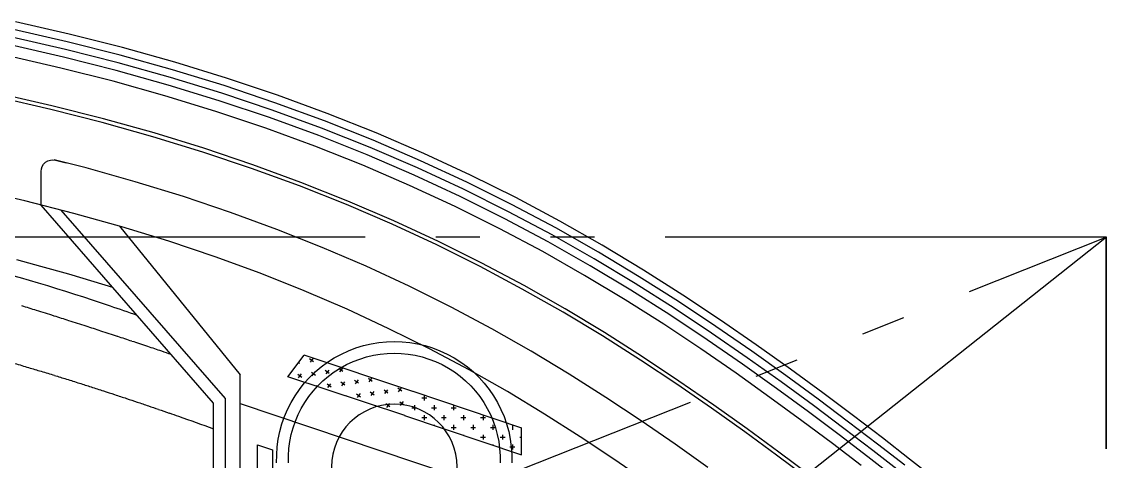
# Model space of a CAD drawing. Extents: x 1551 to 113148, y -1700 to 77018.
# Drawn here: x 14458 to 15995, y 30105 to 30728 of the extents above; entities that cross this region are included whole.
import ezdxf

# ---------------------------------------------------------------- set-up
doc = ezdxf.new("R2010")
doc.units = 0
doc.header["$LTSCALE"] = 500
doc.header["$MEASUREMENT"] = 0
doc.linetypes.add('DASHED', pattern=[0.75, 0.5, -0.25])
doc.linetypes.add('PHANTOM', pattern=[2.1, 1.25, -0.2, 0.125, -0.2, 0.125, -0.2])
doc.layers.get('0').update_dxf_attribs({"linetype": 'CONTINUOUS'})

# ---------------------------------------------------------------- blocks, each defined once
blk = doc.blocks.new('cont')
at = {"linetype": 'PHANTOM'}
blk.add_line((225402.8, 143408.7), (231452.8, 145808.7), dxfattribs=at)
blk.add_lwpolyline([(225402.8, 143408.7), (231452.8, 143408.7), (231452.8, 145808.7), (225402.8, 145808.7)], close=True, dxfattribs=at)
blk = doc.blocks.new('A$C02E15517')
at = {"color": 0, "linetype": 'ByBlock', "lineweight": -2}
for p, q in [((3422, 0), (3422, -438.9)), ((3438.7, 0), (3438.7, -445.1)), ((3505.3, -372.6), (3505.3, 0)), ((3459.8, -6.7), (3459.8, -478.9)), ((3484.2, -6.7), (3484.2, -379.7)), ((3459.8, -438), (3877.5, -297.8)), ((4037.7, -325.8), (3990.5, -358.4)), ((4262.1, -333.1), (4219.5, -365)), ((4265.4, -337.4), (4222.8, -369.4)), ((4387.3, -333), (4349, -362.8)), ((4444.2, -331.1), (4408.1, -359.5)), ((4122.1, -347.4), (4076, -380.3)), ((4339.3, -350.2), (4298.6, -381.3)), ((4394.3, -341.8), (4355.8, -371.6)), ((4401.2, -350.6), (4362.6, -380.5)), ((3692.7, -421), (3858.1, -365.5)), ((3858.1, -365.5), (3858.1, -403.8)), ((3990.5, -358.4), (3941.5, -391)), ((4219.5, -365), (4174.7, -397.9)), ((4349, -362.8), (4308.2, -393.9)), ((4408.1, -359.5), (4369.5, -389.4)), ((3484.2, -379.7), (3505.3, -372.6)), ((3817.6, -380.1), (3817.6, -379.1)), ((3841.9, -376.6), (3848.9, -376.6)), ((3845.4, -380.1), (3845.4, -373.2)), ((4076, -380.3), (4027.9, -413.6)), ((4222.8, -369.4), (4177.9, -402.3)), ((4298.6, -381.3), (4255.5, -413.6)), ((4355.8, -371.6), (4314.9, -402.9)), ((4362.6, -380.5), (4321.7, -411.8)), ((3776, -394), (3776, -393.1)), ((3800.3, -390.5), (3807.2, -390.5)), ((3803.8, -394), (3803.8, -387.1)), ((3828.1, -390.5), (3835, -390.5)), ((3831.5, -394), (3831.5, -387.1)), ((3855.8, -390.5), (3858.1, -390.5)), ((3941.5, -391), (3890.7, -423.3)), ((4174.7, -397.9), (4127.6, -431.5)), ((4308.2, -393.9), (4265, -426.3)), ((4369.5, -389.4), (4328.5, -420.8)), ((3704.1, -455.5), (3858.1, -403.8)), ((3720.4, -421.8), (3720.4, -414.8)), ((3734.3, -407.9), (3734.3, -407)), ((3748.2, -421.8), (3748.2, -414.8)), ((3758.6, -404.4), (3765.6, -404.4)), ((3762.1, -407.9), (3762.1, -401)), ((3776, -421.8), (3776, -414.8)), ((3786.4, -404.4), (3793.3, -404.4)), ((3789.9, -407.9), (3789.9, -401)), ((3803.8, -421.8), (3803.8, -414.8)), ((3814.2, -404.4), (3821.1, -404.4)), ((3817.6, -407.9), (3817.6, -401)), ((3845.4, -407.9), (3845.4, -401)), ((4027.9, -413.6), (3977.8, -446.9)), ((4177.9, -402.3), (4130.7, -436)), ((4255.5, -413.6), (4210.1, -446.9)), ((4314.9, -402.9), (4271.7, -435.3)), ((4321.7, -411.8), (4278.3, -444.3)), ((3692.8, -421), (3527.3, -476.1)), ((3692.7, -421.8), (3692.7, -421)), ((3693.3, -421.6), (3692.8, -421)), ((3706.5, -435.7), (3706.5, -428.7)), ((3717, -418.3), (3723.9, -418.3)), ((3734.3, -435.7), (3734.3, -428.7)), ((3744.7, -418.3), (3751.7, -418.3)), ((3762.1, -435.7), (3762.1, -428.7)), ((3772.5, -418.3), (3779.5, -418.3)), ((3800.3, -418.3), (3807.2, -418.3)), ((3890.7, -423.3), (3838.2, -455)), ((4265, -426.3), (4219.4, -459.7)), ((4328.5, -420.8), (4285, -453.3)), ((3422, -438.9), (3177.6, -719.6)), ((3438.7, -445.1), (3206, -712.4)), ((3651, -435.7), (3651, -435)), ((3651.6, -435.5), (3651.1, -434.9)), ((3671.8, -433.4), (3666.2, -437.6)), ((3671.1, -438.3), (3666.9, -432.7)), ((3691.2, -436.2), (3685.7, -440.3)), ((3690.5, -441), (3686.4, -435.5)), ((3703.1, -432.2), (3710, -432.2)), ((3720.4, -449.6), (3720.4, -442.6)), ((3730.8, -432.2), (3737.8, -432.2)), ((3758.6, -432.2), (3765.6, -432.2)), ((4127.6, -431.5), (4078.3, -465.5)), ((4130.7, -436), (4081.3, -470.1)), ((4271.7, -435.3), (4226, -468.8)), ((4278.3, -444.3), (4232.6, -477.9)), ((3704.4, -455.4), (3550.3, -506.7)), ((3587.8, -466.2), (3583.6, -460.7)), ((3609.3, -449.6), (3609.3, -449)), ((3610, -449.5), (3609.4, -448.7)), ((3630.1, -447.4), (3624.6, -451.6)), ((3629.5, -452.2), (3625.3, -446.7)), ((3649.6, -450.1), (3644, -454.3)), ((3648.9, -455), (3644.7, -449.4)), ((3669, -452.9), (3663.5, -457)), ((3668.3, -457.7), (3664.2, -452.2)), ((3688.5, -455.6), (3682.9, -459.8)), ((3687.8, -460.5), (3683.6, -454.9)), ((3717, -446.1), (3723.9, -446.1)), ((3838.2, -455), (3784, -485.8)), ((3977.8, -446.9), (3925.8, -480)), ((4210.1, -446.9), (4162.3, -481)), ((4219.4, -459.7), (4171.5, -493.9)), ((4285, -453.3), (4239.1, -487)), ((3527.3, -476.1), (3550.3, -506.7)), ((3546.9, -475.3), (3541.3, -479.5)), ((3546.2, -480.2), (3542, -474.6)), ((3568.4, -463.5), (3567.7, -462.6)), ((3588.5, -461.3), (3583, -465.5)), ((3607.9, -464.1), (3602.4, -468.3)), ((3607.3, -469), (3603.1, -463.4)), ((3627.4, -466.8), (3621.8, -471)), ((3626.7, -471.7), (3622.5, -466.1)), ((3646.8, -469.6), (3641.3, -473.7)), ((3646.2, -474.4), (3642, -468.9)), ((4078.3, -465.5), (4026.7, -499.8)), ((4081.3, -470.1), (4029.7, -504.4)), ((4226, -468.8), (4177.9, -503.1)), ((3288.7, -689.7), (3459.8, -478.9)), ((3566.3, -478.1), (3560.8, -482.2)), ((3565.6, -482.9), (3561.4, -477.4)), ((3585.8, -480.8), (3580.2, -485)), ((3585.1, -485.7), (3580.9, -480.1)), ((3605.2, -483.5), (3599.7, -487.7)), ((3604.5, -488.4), (3600.3, -482.9)), ((3784, -485.8), (3728, -515.6)), ((3925.8, -480), (3871.9, -512.5)), ((4162.3, -481), (4112.2, -515.6)), ((4232.6, -477.9), (4184.4, -512.3)), ((4239.1, -487), (4190.8, -521.5)), ((3544.1, -494.8), (3542.3, -496.1)), ((3563.6, -497.5), (3558, -501.7)), ((3562.9, -502.4), (3558.7, -496.8)), ((4026.7, -499.8), (3973, -534)), ((4029.7, -504.4), (3975.9, -538.7)), ((4171.5, -493.9), (4121.1, -528.7)), ((4177.9, -503.1), (4127.4, -538)), ((3728, -515.6), (3670.4, -544.3)), ((3871.9, -512.5), (3816.1, -544.2)), ((4112.2, -515.6), (4059.7, -550.5)), ((4184.4, -512.3), (4133.7, -547.3)), ((4190.8, -521.5), (4140, -556.6)), ((3973, -534), (3917.2, -567.7)), ((4121.1, -528.7), (4068.4, -563.8)), ((3670.4, -544.3), (3611.1, -571.8)), ((3816.1, -544.2), (3758.6, -574.8)), ((3975.9, -538.7), (3919.9, -572.4)), ((4059.7, -550.5), (4004.9, -585.4)), ((4127.4, -538), (4074.5, -573.2)), ((4133.7, -547.3), (4080.6, -582.6)), ((3917.2, -567.7), (3859.3, -600.5)), ((4068.4, -563.8), (4013.2, -598.9)), ((4140, -556.6), (4086.7, -592)), ((3611.1, -571.8), (3550.3, -598)), ((3758.6, -574.8), (3699.3, -604.4)), ((3919.9, -572.4), (3862, -605.3)), ((4074.5, -573.2), (4019.1, -608.4)), ((4080.6, -582.6), (4025, -618)), ((3550.3, -598), (3487.9, -622.9)), ((4004.9, -585.4), (3947.7, -619.9)), ((4013.2, -598.9), (3955.7, -633.6)), ((4086.7, -592), (4030.9, -627.5)), ((3252.8, -610.9), (3217, -621.4)), ((3279.2, -602.9), (3252.8, -610.9)), ((3699.3, -604.4), (3638.4, -632.7)), ((3859.3, -600.5), (3799.7, -632.3)), ((3862, -605.3), (3802.2, -637.2)), ((4019.1, -608.4), (3961.4, -643.3)), ((3217, -621.4), (3177.3, -632.6)), ((3487.9, -622.9), (3424.1, -646.3)), ((3947.7, -619.9), (3888.5, -653.5)), ((4025, -618), (3967.1, -652.9)), ((4030.9, -627.5), (3972.7, -662.6)), ((3177.3, -632.6), (3143.4, -642)), ((3638.4, -632.7), (3575.8, -659.6)), ((3799.7, -632.3), (3738.2, -663)), ((3802.2, -637.2), (3740.6, -667.9)), ((3955.7, -633.6), (3896.1, -667.4)), ((3961.4, -643.3), (3901.6, -677.2)), ((3424.1, -646.3), (3358.8, -668.3)), ((3575.8, -659.6), (3511.8, -685.1)), ((3888.5, -653.5), (3827.4, -686.1)), ((3967.1, -652.9), (3907, -687.1)), ((3358.8, -668.3), (3292.1, -688.8)), ((3738.2, -663), (3675, -692.3)), ((3740.6, -667.9), (3677.2, -697.3)), ((3896.1, -667.4), (3834.6, -700.2)), ((3972.7, -662.6), (3912.4, -696.9)), ((3292.1, -688.8), (3224.1, -707.8)), ((3511.8, -685.1), (3446.2, -709.2)), ((3827.4, -686.1), (3764.4, -717.5)), ((3901.6, -677.2), (3839.8, -710.2)), ((3907, -687.1), (3844.9, -720.1)), ((3675, -692.3), (3610.2, -720.2)), ((3677.2, -697.3), (3612.3, -725.3)), ((3834.6, -700.2), (3771.3, -731.8)), ((3912.4, -696.9), (3850.1, -730.1)), ((3224.1, -707.8), (3154.8, -725.4)), ((3177.6, -719.6), (3177.6, -767.1)), ((3446.2, -709.2), (3379.2, -731.7)), ((3610.2, -720.2), (3543.8, -746.7)), ((3764.4, -717.5), (3699.7, -747.5)), ((3839.8, -710.2), (3776.1, -741.9)), ((3844.9, -720.1), (3781, -752)), ((3154.8, -725.4), (3084.3, -741.6)), ((3379.2, -731.7), (3310.9, -752.7)), ((3612.3, -725.3), (3545.8, -751.8)), ((3771.3, -731.8), (3706.2, -762)), ((3850.1, -730.1), (3785.9, -762.1)), ((3310.9, -752.7), (3241.3, -772.2)), ((3543.8, -746.7), (3475.9, -771.6)), ((3545.8, -751.8), (3477.8, -776.7)), ((3699.7, -747.5), (3633.3, -776.1)), ((3776.1, -741.9), (3710.8, -772.2)), ((3781, -752), (3715.3, -782.5)), ((3706.2, -762), (3639.4, -790.8)), ((3785.9, -762.1), (3719.9, -792.7)), ((3241.3, -772.2), (3196, -783.7)), ((3198.2, -783.3), (3213.2, -779.6)), ((3475.9, -771.6), (3406.7, -794.8)), ((3477.8, -776.7), (3408.4, -800.1)), ((3633.3, -776.1), (3565.4, -803.2)), ((3710.8, -772.2), (3643.7, -801.1)), ((3715.3, -782.5), (3648, -811.5)), ((3406.7, -794.8), (3336.2, -816.5)), ((3639.4, -790.8), (3571.1, -818)), ((3719.9, -792.7), (3652.3, -821.9)), ((3408.4, -800.1), (3337.7, -821.8)), ((3565.4, -803.2), (3496, -828.6)), ((3643.7, -801.1), (3575.1, -828.5)), ((3648, -811.5), (3579.1, -838.9)), ((3336.2, -816.5), (3264.4, -836.6)), ((3337.7, -821.8), (3265.9, -841.9)), ((3496, -828.6), (3425.2, -852.4)), ((3571.1, -818), (3501.3, -843.6)), ((3575.1, -828.5), (3505, -854.2)), ((3652.3, -821.9), (3583.1, -849.4)), ((3264.4, -836.6), (3191.6, -855.1)), ((3265.9, -841.9), (3192.9, -860.5)), ((3501.3, -843.6), (3430.1, -867.5)), ((3579.1, -838.9), (3508.7, -864.7)), ((3191.6, -855.1), (3117.7, -872.1)), ((3425.2, -852.4), (3353.2, -874.6)), ((3505, -854.2), (3433.5, -878.2)), ((3583.1, -849.4), (3512.4, -875.3)), ((3192.9, -860.5), (3118.9, -877.5)), ((3353.2, -874.6), (3280, -895.1)), ((3430.1, -867.5), (3357.7, -889.8)), ((3508.7, -864.7), (3437, -888.9)), ((3512.4, -875.3), (3440.4, -899.6)), ((3357.7, -889.8), (3284.1, -910.4)), ((3433.5, -878.2), (3360.8, -900.6)), ((3437, -888.9), (3364, -911.3)), ((3280, -895.1), (3205.8, -913.9)), ((3360.8, -900.6), (3287, -921.2)), ((3440.4, -899.6), (3367.2, -922.1)), ((3205.8, -913.9), (3130.6, -931.2)), ((3284.1, -910.4), (3209.5, -929.3)), ((3287, -921.2), (3212.2, -940.2)), ((3364, -911.3), (3289.9, -932.1)), ((3209.5, -929.3), (3134, -946.7)), ((3289.9, -932.1), (3214.8, -951.1)), ((3367.2, -922.1), (3292.8, -942.9)), ((3212.2, -940.2), (3136.4, -957.7)), ((3214.8, -951.1), (3138.8, -968.6)), ((3292.8, -942.9), (3217.4, -962.1)), ((3217.4, -962.1), (3141.2, -979.6))]:
    blk.add_line(p, q, dxfattribs=at)
blk.add_circle((3678, -348.4), 88.9, dxfattribs=at)
for centre, radius, start, end in [((3678, -359.5), 166.7, 178.0898, 1.9102), ((3678, -359.5), 150, 177.8774, 2.1226), ((1516.6, 4872.3), 5608.3, 289.3246, 289.8617), ((1870, 3851.1), 4527.7, 288.809, 288.9988), ((1434.6, 5115.6), 5865, 288.99884, 289.15368), ((1780.4, 4120), 4811.2, 289.1537, 289.3246), ((1524.6, 4876.8), 5610, 288.2531, 288.4353), ((1912, 3714.7), 4385, 288.4353, 288.6415), ((1457.1, 5063.3), 5808.3, 288.64147, 288.80904), ((1597.3, 4670.1), 5391, 287.8348, 288.032), ((1938.2, 3623), 4289.7, 288.032, 288.2531), ((2008.1, 3377.6), 4034.7, 287.1313, 287.3851), ((1668.6, 4462), 5171, 287.3851, 287.5979), ((1970.6, 3509.9), 4172.2, 287.5979, 287.8348), ((1811.3, 4026.3), 4712.6, 286.3832, 286.63), ((2049.5, 3229), 3880.5, 286.63, 286.902), ((1739.7, 4248.5), 4946.1, 286.902, 287.1313), ((90.3, 9109.9), 10159.1, 288.45361, 288.58697), ((855.5, 6834.4), 7758.5, 288.58697, 288.73958), ((242.4, 8641.6), 9666.8, 288.73958, 288.82529), ((205.7, 8788.2), 9817.4, 288.13795, 288.28378), ((1015.2, 6338.4), 7237.4, 288.28378, 288.45361), ((483.6, 7967.3), 8950.8, 287.77815, 287.94323), ((1259.1, 5572.5), 6433.6, 287.94323, 288.13795), ((853.8, 6843), 7767.2, 287.35628, 287.54869), ((1549.1, 4644.3), 5461.2, 287.5487, 287.7781), ((2233.7, 2489.7), 3238.5, 288.7675, 289.4767), ((2353.3, 2137.5), 2866.6, 284.4956, 288.7675), ((1836, 3700.5), 4474.8, 287.0783, 287.3563), ((3194.3, -767.1), 16.7, 180, 283.7974)]:
    blk.add_arc(centre, radius, start, end, dxfattribs=at)
blk = doc.blocks.new('arb båt')
at = {"xscale": -1, "rotation": 180}
blk.add_blockref('A$C02E15517', (-13752.8, 82939), dxfattribs=at)
blk = doc.blocks.new('container10ft')
at = {"linetype": 'PHANTOM'}
blk.add_line((11440.8, 31493.4), (8415.8, 29093.4), dxfattribs=at)
blk.add_lwpolyline([(8415.8, 29093.4), (11440.8, 29093.4), (11440.8, 31493.4), (8415.8, 31493.4)], close=True, dxfattribs=at)

msp = doc.modelspace()

# ---------------------------------------------------------------- block references
for name, p in [('arb båt', (25060.975, -53190.236)), ('container10ft', (4554.106, -1070.664))]:
    msp.add_blockref(name, p)
at = {"linetype": 'DASHED'}
msp.add_blockref('cont', (-215457.913, -115386.024), dxfattribs=at)

doc.saveas('drawing.dxf')
